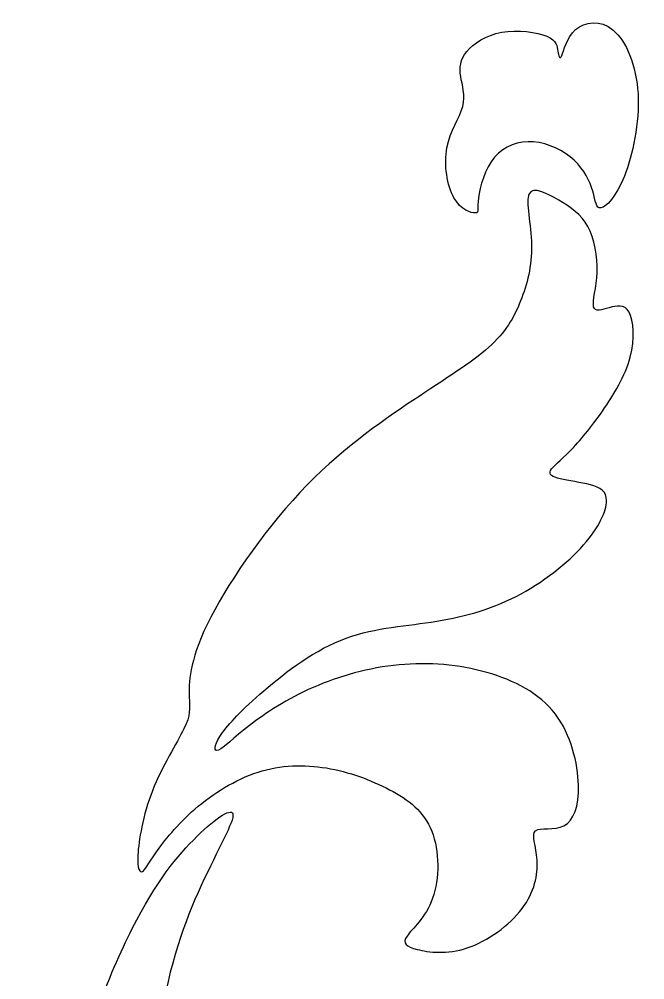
# Model space of a CAD drawing. Extents: x -9.5 to 9.2, y -1.7 to 27.8.
# Drawn here: x -3.288 to -1.589, y 21.102 to 23.712 of the extents above; entities that cross this region are included whole.
import ezdxf

# ---------------------------------------------------------------- set-up
doc = ezdxf.new("R2010")
doc.units = 0
doc.header["$MEASUREMENT"] = 0
doc.layers.add('LAYER_1', color=7, linetype='CONTINUOUS')

msp = doc.modelspace()

# ---------------------------------------------------------------- linework, layer by layer
at = {"layer": 'LAYER_1', "color": 250}
for points, knots in [([(-2.04055, 23.22646), (-2.03688, 23.2562), (-2.02303, 23.30509), (-1.99655, 23.33646), (-1.99655, 23.33646), (-1.97007, 23.36782), (-1.93096, 23.38168), (-1.89063, 23.37842), (-1.89063, 23.37842), (-1.8503, 23.37516), (-1.80874, 23.35479), (-1.78063, 23.32872), (-1.78063, 23.32872), (-1.75253, 23.30264), (-1.73786, 23.27086), (-1.73012, 23.24438), (-1.73012, 23.24438), (-1.72238, 23.2179), (-1.72156, 23.19671), (-1.70772, 23.19916), (-1.70772, 23.19916), (-1.69386, 23.2016), (-1.66697, 23.22768), (-1.64416, 23.28512), (-1.64416, 23.28512), (-1.62135, 23.34256), (-1.6026, 23.43138), (-1.60708, 23.50878), (-1.60708, 23.50878), (-1.61157, 23.58619), (-1.63927, 23.65219), (-1.67431, 23.68193), (-1.67431, 23.68193), (-1.70934, 23.71167), (-1.75171, 23.70515), (-1.77656, 23.68356), (-1.77656, 23.68356), (-1.80141, 23.66197), (-1.80874, 23.62529), (-1.81404, 23.61267), (-1.81404, 23.61267), (-1.81934, 23.60004), (-1.82259, 23.61145), (-1.82463, 23.62489), (-1.82463, 23.62489), (-1.82667, 23.63834), (-1.82748, 23.65382), (-1.85437, 23.66522), (-1.85437, 23.66522), (-1.88126, 23.67663), (-1.93422, 23.68397), (-1.9774, 23.67623), (-1.9774, 23.67623), (-2.02058, 23.66849), (-2.054, 23.64567), (-2.07192, 23.62367), (-2.07192, 23.62367), (-2.08984, 23.60168), (-2.09229, 23.58048), (-2.08862, 23.55645), (-2.08862, 23.55645), (-2.08496, 23.53242), (-2.07518, 23.50552), (-2.08332, 23.47456), (-2.08332, 23.47456), (-2.09147, 23.44361), (-2.11755, 23.40856), (-2.12611, 23.36253), (-2.12611, 23.36253), (-2.13466, 23.31649), (-2.12569, 23.25945), (-2.10696, 23.22646), (-2.10696, 23.22646), (-2.08822, 23.19346), (-2.05969, 23.18449), (-2.0487, 23.18531), (-2.0487, 23.18531), (-2.0377, 23.18612), (-2.04422, 23.19672), (-2.04055, 23.22646)], [0, 0, 0, 0, 0.047619, 0.047619, 0.047619, 0.047619, 0.0952381, 0.0952381, 0.0952381, 0.0952381, 0.1428571, 0.1428571, 0.1428571, 0.1428571, 0.1904762, 0.1904762, 0.1904762, 0.1904762, 0.2380952, 0.2380952, 0.2380952, 0.2380952, 0.2857143, 0.2857143, 0.2857143, 0.2857143, 0.3333333, 0.3333333, 0.3333333, 0.3333333, 0.3809524, 0.3809524, 0.3809524, 0.3809524, 0.4285714, 0.4285714, 0.4285714, 0.4285714, 0.4761905, 0.4761905, 0.4761905, 0.4761905, 0.5238095, 0.5238095, 0.5238095, 0.5238095, 0.5714286, 0.5714286, 0.5714286, 0.5714286, 0.6190476, 0.6190476, 0.6190476, 0.6190476, 0.6666667, 0.6666667, 0.6666667, 0.6666667, 0.7142857, 0.7142857, 0.7142857, 0.7142857, 0.7619048, 0.7619048, 0.7619048, 0.7619048, 0.8095238, 0.8095238, 0.8095238, 0.8095238, 0.8571429, 0.8571429, 0.8571429, 0.8571429, 0.9047619, 0.9047619, 0.9047619, 0.9047619, 1, 1, 1, 1]), ([(-2.96532, 21.44082), (-2.96329, 21.47994), (-2.95188, 21.5492), (-2.92581, 21.6156), (-2.92581, 21.6156), (-2.89974, 21.68201), (-2.85899, 21.74557), (-2.84026, 21.78386), (-2.84026, 21.78386), (-2.82151, 21.82215), (-2.82477, 21.8352), (-2.82599, 21.87104), (-2.82599, 21.87104), (-2.82722, 21.90689), (-2.8264, 21.96557), (-2.77711, 22.06741), (-2.77711, 22.06741), (-2.72782, 22.16926), (-2.63004, 22.3143), (-2.52534, 22.42592), (-2.52534, 22.42592), (-2.42065, 22.53755), (-2.30901, 22.61577), (-2.21858, 22.67607), (-2.21858, 22.67607), (-2.12814, 22.73636), (-2.05888, 22.77874), (-2.01284, 22.81988), (-2.01284, 22.81988), (-1.96681, 22.86103), (-1.94399, 22.90096), (-1.92607, 22.94617), (-1.92607, 22.94617), (-1.90815, 22.9914), (-1.8951, 23.04192), (-1.89632, 23.09814), (-1.89632, 23.09814), (-1.89755, 23.15436), (-1.91304, 23.21628), (-1.90244, 23.23747), (-1.90244, 23.23747), (-1.89185, 23.25866), (-1.85518, 23.23909), (-1.82259, 23.21995), (-1.82259, 23.21995), (-1.79, 23.2008), (-1.76148, 23.18206), (-1.74315, 23.14866), (-1.74315, 23.14866), (-1.72482, 23.11525), (-1.71667, 23.06717), (-1.7183, 23.02481), (-1.7183, 23.02481), (-1.71993, 22.98244), (-1.73134, 22.94576), (-1.72768, 22.93069), (-1.72768, 22.93069), (-1.72401, 22.91562), (-1.70526, 22.92214), (-1.6853, 22.92784), (-1.6853, 22.92784), (-1.66534, 22.93355), (-1.64415, 22.93844), (-1.63153, 22.91603), (-1.63153, 22.91603), (-1.6189, 22.89363), (-1.61482, 22.84391), (-1.62827, 22.7934), (-1.62827, 22.7934), (-1.64171, 22.74288), (-1.67268, 22.69155), (-1.70364, 22.64715), (-1.70364, 22.64715), (-1.73459, 22.60274), (-1.76556, 22.56525), (-1.79163, 22.53878), (-1.79163, 22.53878), (-1.8177, 22.5123), (-1.83889, 22.49681), (-1.84459, 22.48581), (-1.84459, 22.48581), (-1.85029, 22.47481), (-1.84052, 22.4683), (-1.81852, 22.463), (-1.81852, 22.463), (-1.79652, 22.4577), (-1.7623, 22.45363), (-1.73623, 22.4467), (-1.73623, 22.4467), (-1.71015, 22.43978), (-1.69223, 22.43), (-1.69263, 22.40311), (-1.69263, 22.40311), (-1.69304, 22.37622), (-1.71178, 22.33222), (-1.75496, 22.28334), (-1.75496, 22.28334), (-1.79815, 22.23445), (-1.86578, 22.18066), (-1.93829, 22.1436), (-1.93829, 22.1436), (-2.0108, 22.10652), (-2.08821, 22.08615), (-2.16888, 22.07393), (-2.16888, 22.07393), (-2.24954, 22.06171), (-2.33346, 22.05763), (-2.41534, 22.02423), (-2.41534, 22.02423), (-2.49723, 21.99082), (-2.57708, 21.92808), (-2.63412, 21.87797), (-2.63412, 21.87797), (-2.69115, 21.82786), (-2.72538, 21.79037), (-2.74248, 21.76349), (-2.74248, 21.76349), (-2.75959, 21.7366), (-2.75959, 21.7203), (-2.74615, 21.72601), (-2.74615, 21.72601), (-2.7327, 21.73171), (-2.70581, 21.75942), (-2.66263, 21.79282), (-2.66263, 21.79282), (-2.61945, 21.82623), (-2.55997, 21.86535), (-2.48949, 21.8963), (-2.48949, 21.8963), (-2.41901, 21.92726), (-2.33753, 21.95008), (-2.25606, 21.95782), (-2.25606, 21.95782), (-2.17458, 21.96556), (-2.0931, 21.95823), (-2.01814, 21.93705), (-2.01814, 21.93705), (-1.94318, 21.91586), (-1.87474, 21.88082), (-1.83156, 21.82419), (-1.83156, 21.82419), (-1.78837, 21.76756), (-1.77045, 21.68934), (-1.76882, 21.63109), (-1.76882, 21.63109), (-1.76719, 21.57283), (-1.78185, 21.53453), (-1.80833, 21.52068), (-1.80833, 21.52068), (-1.83481, 21.50683), (-1.87311, 21.51742), (-1.88533, 21.50724), (-1.88533, 21.50724), (-1.89755, 21.49705), (-1.8837, 21.46608), (-1.88126, 21.42698), (-1.88126, 21.42698), (-1.87881, 21.38787), (-1.88778, 21.3406), (-1.92199, 21.29539), (-1.92199, 21.29539), (-1.95622, 21.25017), (-2.0157, 21.20698), (-2.07069, 21.18865), (-2.07069, 21.18865), (-2.12569, 21.17032), (-2.17621, 21.17684), (-2.20676, 21.18457), (-2.20676, 21.18457), (-2.23732, 21.19231), (-2.24791, 21.20128), (-2.23447, 21.22083), (-2.23447, 21.22083), (-2.22102, 21.24038), (-2.18354, 21.27054), (-2.1648, 21.3235), (-2.1648, 21.3235), (-2.14606, 21.37646), (-2.14606, 21.45224), (-2.16724, 21.50601), (-2.16724, 21.50601), (-2.18843, 21.55979), (-2.2308, 21.59157), (-2.28172, 21.61846), (-2.28172, 21.61846), (-2.33264, 21.64534), (-2.39213, 21.66735), (-2.45323, 21.67753), (-2.45323, 21.67753), (-2.51434, 21.68771), (-2.57708, 21.68608), (-2.639, 21.66612), (-2.639, 21.66612), (-2.70093, 21.64616), (-2.76204, 21.60786), (-2.81051, 21.5659), (-2.81051, 21.5659), (-2.85899, 21.52394), (-2.89485, 21.47831), (-2.91643, 21.44735), (-2.91643, 21.44735), (-2.93802, 21.41638), (-2.94536, 21.40009), (-2.95269, 21.39642), (-2.95269, 21.39642), (-2.96002, 21.39275), (-2.96736, 21.40172), (-2.96532, 21.44082)], [0, 0, 0, 0, 0.0188679, 0.0188679, 0.0188679, 0.0188679, 0.0377358, 0.0377358, 0.0377358, 0.0377358, 0.0566038, 0.0566038, 0.0566038, 0.0566038, 0.0754717, 0.0754717, 0.0754717, 0.0754717, 0.0943396, 0.0943396, 0.0943396, 0.0943396, 0.1132075, 0.1132075, 0.1132075, 0.1132075, 0.1320755, 0.1320755, 0.1320755, 0.1320755, 0.1509434, 0.1509434, 0.1509434, 0.1509434, 0.1698113, 0.1698113, 0.1698113, 0.1698113, 0.1886792, 0.1886792, 0.1886792, 0.1886792, 0.2075472, 0.2075472, 0.2075472, 0.2075472, 0.2264151, 0.2264151, 0.2264151, 0.2264151, 0.245283, 0.245283, 0.245283, 0.245283, 0.2641509, 0.2641509, 0.2641509, 0.2641509, 0.2830189, 0.2830189, 0.2830189, 0.2830189, 0.3018868, 0.3018868, 0.3018868, 0.3018868, 0.3207547, 0.3207547, 0.3207547, 0.3207547, 0.3396226, 0.3396226, 0.3396226, 0.3396226, 0.3584906, 0.3584906, 0.3584906, 0.3584906, 0.3773585, 0.3773585, 0.3773585, 0.3773585, 0.3962264, 0.3962264, 0.3962264, 0.3962264, 0.4150943, 0.4150943, 0.4150943, 0.4150943, 0.4339623, 0.4339623, 0.4339623, 0.4339623, 0.4528302, 0.4528302, 0.4528302, 0.4528302, 0.4716981, 0.4716981, 0.4716981, 0.4716981, 0.490566, 0.490566, 0.490566, 0.490566, 0.509434, 0.509434, 0.509434, 0.509434, 0.5283019, 0.5283019, 0.5283019, 0.5283019, 0.5471698, 0.5471698, 0.5471698, 0.5471698, 0.5660377, 0.5660377, 0.5660377, 0.5660377, 0.5849057, 0.5849057, 0.5849057, 0.5849057, 0.6037736, 0.6037736, 0.6037736, 0.6037736, 0.6226415, 0.6226415, 0.6226415, 0.6226415, 0.6415094, 0.6415094, 0.6415094, 0.6415094, 0.6603774, 0.6603774, 0.6603774, 0.6603774, 0.6792453, 0.6792453, 0.6792453, 0.6792453, 0.6981132, 0.6981132, 0.6981132, 0.6981132, 0.7169811, 0.7169811, 0.7169811, 0.7169811, 0.7358491, 0.7358491, 0.7358491, 0.7358491, 0.754717, 0.754717, 0.754717, 0.754717, 0.7735849, 0.7735849, 0.7735849, 0.7735849, 0.7924528, 0.7924528, 0.7924528, 0.7924528, 0.8113208, 0.8113208, 0.8113208, 0.8113208, 0.8301887, 0.8301887, 0.8301887, 0.8301887, 0.8490566, 0.8490566, 0.8490566, 0.8490566, 0.8679245, 0.8679245, 0.8679245, 0.8679245, 0.8867925, 0.8867925, 0.8867925, 0.8867925, 0.9056604, 0.9056604, 0.9056604, 0.9056604, 0.9245283, 0.9245283, 0.9245283, 0.9245283, 0.9433962, 0.9433962, 0.9433962, 0.9433962, 0.9622642, 0.9622642, 0.9622642, 0.9622642, 1, 1, 1, 1]), ([(-2.87937, 14.59936), (-2.93477, 14.5961), (-2.99996, 14.59773), (-3.05455, 14.61646), (-3.05455, 14.61646), (-3.10913, 14.6352), (-3.15314, 14.67106), (-3.18939, 14.70324), (-3.18939, 14.70324), (-3.22565, 14.73542), (-3.25417, 14.76394), (-3.26965, 14.77209), (-3.26965, 14.77209), (-3.28513, 14.78024), (-3.28758, 14.76801), (-3.27862, 14.74276), (-3.27862, 14.74276), (-3.26965, 14.7175), (-3.24928, 14.6792), (-3.21099, 14.63683), (-3.21099, 14.63683), (-3.1727, 14.59447), (-3.11647, 14.54802), (-3.04273, 14.52032), (-3.04273, 14.52032), (-2.96899, 14.49262), (-2.87774, 14.48365), (-2.79423, 14.48487), (-2.79423, 14.48487), (-2.71071, 14.48609), (-2.63494, 14.49751), (-2.57179, 14.51461), (-2.57179, 14.51461), (-2.50865, 14.53172), (-2.45812, 14.55454), (-2.38317, 14.61931), (-2.38317, 14.61931), (-2.30821, 14.68409), (-2.2088, 14.79083), (-2.11185, 14.91957), (-2.11185, 14.91957), (-2.01489, 15.04831), (-1.92037, 15.19905), (-1.84012, 15.43004), (-1.84012, 15.43004), (-1.75986, 15.66104), (-1.69386, 15.9723), (-1.65109, 16.20696), (-1.65109, 16.20696), (-1.60831, 16.44162), (-1.58876, 16.59969), (-1.59812, 16.7875), (-1.59812, 16.7875), (-1.60749, 16.97532), (-1.64579, 17.19287), (-1.70201, 17.46379), (-1.70201, 17.46379), (-1.75823, 17.73471), (-1.83238, 18.05901), (-1.9106, 18.30589), (-1.9106, 18.30589), (-1.98881, 18.55277), (-2.07111, 18.72226), (-2.12977, 18.87707), (-2.12977, 18.87707), (-2.18843, 19.03188), (-2.22347, 19.17203), (-2.24384, 19.30361), (-2.24384, 19.30361), (-2.26421, 19.4352), (-2.26991, 19.55824), (-2.26136, 19.65479), (-2.26136, 19.65479), (-2.25281, 19.75135), (-2.22999, 19.82142), (-2.2031, 19.86949), (-2.2031, 19.86949), (-2.17622, 19.91756), (-2.14525, 19.94364), (-2.11551, 19.95709), (-2.11551, 19.95709), (-2.08577, 19.97053), (-2.05725, 19.97134), (-2.03159, 19.97379), (-2.03159, 19.97379), (-2.00593, 19.97623), (-1.98311, 19.98031), (-1.99247, 19.99293), (-1.99247, 19.99293), (-2.00185, 20.00556), (-2.04341, 20.02675), (-2.08985, 20.03001), (-2.08985, 20.03001), (-2.13629, 20.03327), (-2.18762, 20.0186), (-2.24587, 19.97053), (-2.24587, 19.97053), (-2.30413, 19.92246), (-2.36932, 19.84097), (-2.42024, 19.74157), (-2.42024, 19.74157), (-2.47116, 19.64217), (-2.50783, 19.52483), (-2.51802, 19.38428), (-2.51802, 19.38428), (-2.5282, 19.24373), (-2.5119, 19.07995), (-2.47157, 18.86729), (-2.47157, 18.86729), (-2.43124, 18.65462), (-2.36687, 18.39307), (-2.30047, 18.13315), (-2.30047, 18.13315), (-2.23407, 17.87323), (-2.16562, 17.61494), (-2.11266, 17.39494), (-2.11266, 17.39494), (-2.0597, 17.17494), (-2.02222, 16.99324), (-1.99737, 16.8258), (-1.99737, 16.8258), (-1.97252, 16.65836), (-1.9603, 16.50518), (-1.95582, 16.31981), (-1.95582, 16.31981), (-1.95133, 16.13445), (-1.95459, 15.91689), (-1.96396, 15.75026), (-1.96396, 15.75026), (-1.97333, 15.58363), (-1.98881, 15.46793), (-2.00796, 15.38279), (-2.00796, 15.38279), (-2.02711, 15.29764), (-2.04993, 15.24304), (-2.065, 15.21697), (-2.065, 15.21697), (-2.08007, 15.1909), (-2.0874, 15.19334), (-2.08862, 15.21005), (-2.08862, 15.21005), (-2.08985, 15.22675), (-2.08496, 15.25772), (-2.07641, 15.30905), (-2.07641, 15.30905), (-2.06785, 15.36038), (-2.05563, 15.43208), (-2.04341, 15.52985), (-2.04341, 15.52985), (-2.03119, 15.62763), (-2.01896, 15.75149), (-2.01855, 15.90426), (-2.01855, 15.90426), (-2.01814, 16.05704), (-2.02956, 16.23874), (-2.04911, 16.43184), (-2.04911, 16.43184), (-2.06866, 16.62495), (-2.09637, 16.82947), (-2.1424, 17.0515), (-2.1424, 17.0515), (-2.18843, 17.27353), (-2.2528, 17.51309), (-2.33794, 17.80764), (-2.33794, 17.80764), (-2.42309, 18.10219), (-2.52901, 18.45174), (-2.62027, 18.79233), (-2.62027, 18.79233), (-2.71152, 19.13291), (-2.78812, 19.46454), (-2.837, 19.73138), (-2.837, 19.73138), (-2.88589, 19.99823), (-2.90708, 20.20031), (-2.91766, 20.40074), (-2.91766, 20.40074), (-2.92826, 20.60118), (-2.92826, 20.8), (-2.90789, 20.95929), (-2.90789, 20.95929), (-2.88752, 21.11858), (-2.84677, 21.23836), (-2.80196, 21.3394), (-2.80196, 21.3394), (-2.75715, 21.44043), (-2.70826, 21.52273), (-2.70705, 21.5484), (-2.70705, 21.5484), (-2.70582, 21.57407), (-2.75227, 21.5431), (-2.80481, 21.49177), (-2.80481, 21.49177), (-2.85737, 21.44044), (-2.91604, 21.36873), (-2.9804, 21.24162), (-2.9804, 21.24162), (-3.04477, 21.11451), (-3.11484, 20.932), (-3.17106, 20.71526), (-3.17106, 20.71526), (-3.22728, 20.49852), (-3.26965, 20.24756), (-3.27495, 19.99253), (-3.27495, 19.99253), (-3.28025, 19.7375), (-3.24846, 19.47839), (-3.20202, 19.22091), (-3.20202, 19.22091), (-3.15558, 18.96344), (-3.09447, 18.70758), (-3.0187, 18.44318), (-3.0187, 18.44318), (-2.94292, 18.17878), (-2.85248, 17.90582), (-2.7486, 17.6186), (-2.7486, 17.6186), (-2.64471, 17.33139), (-2.52738, 17.02991), (-2.44143, 16.80299), (-2.44143, 16.80299), (-2.35547, 16.57607), (-2.30087, 16.4237), (-2.25932, 16.2807), (-2.25932, 16.2807), (-2.21777, 16.13771), (-2.18925, 16.00407), (-2.17214, 15.88348), (-2.17214, 15.88348), (-2.15503, 15.76289), (-2.14932, 15.65534), (-2.14973, 15.55593), (-2.14973, 15.55593), (-2.15014, 15.45652), (-2.15666, 15.36527), (-2.16847, 15.28664), (-2.16847, 15.28664), (-2.18028, 15.20801), (-2.1974, 15.14201), (-2.21329, 15.09924), (-2.21329, 15.09924), (-2.22917, 15.05646), (-2.24384, 15.0369), (-2.25199, 15.03242), (-2.25199, 15.03242), (-2.26014, 15.02794), (-2.26177, 15.03853), (-2.25729, 15.06705), (-2.25729, 15.06705), (-2.2528, 15.09557), (-2.24221, 15.14201), (-2.22958, 15.20394), (-2.22958, 15.20394), (-2.21696, 15.26586), (-2.20228, 15.34327), (-2.20758, 15.44553), (-2.20758, 15.44553), (-2.21288, 15.54778), (-2.23814, 15.6749), (-2.27521, 15.75841), (-2.27521, 15.75841), (-2.31228, 15.84193), (-2.36117, 15.88185), (-2.40842, 15.90059), (-2.40842, 15.90059), (-2.45568, 15.91933), (-2.50131, 15.91689), (-2.52168, 15.90181), (-2.52168, 15.90181), (-2.54205, 15.88674), (-2.53716, 15.85903), (-2.53757, 15.84356), (-2.53757, 15.84356), (-2.53798, 15.82807), (-2.54368, 15.82481), (-2.5616, 15.82441), (-2.5616, 15.82441), (-2.57953, 15.824), (-2.60968, 15.82644), (-2.64797, 15.81178), (-2.64797, 15.81178), (-2.68626, 15.79711), (-2.73271, 15.76533), (-2.75633, 15.71726), (-2.75633, 15.71726), (-2.77996, 15.66919), (-2.78078, 15.60482), (-2.77467, 15.55756), (-2.77467, 15.55756), (-2.76856, 15.5103), (-2.75552, 15.48015), (-2.74534, 15.47038), (-2.74534, 15.47038), (-2.73515, 15.4606), (-2.72782, 15.47119), (-2.72293, 15.48341), (-2.72293, 15.48341), (-2.71804, 15.49564), (-2.7156, 15.50949), (-2.70746, 15.52415), (-2.70746, 15.52415), (-2.69931, 15.53882), (-2.68545, 15.55431), (-2.66224, 15.56245), (-2.66224, 15.56245), (-2.63902, 15.5706), (-2.60642, 15.57141), (-2.57098, 15.55838), (-2.57098, 15.55838), (-2.53554, 15.54534), (-2.49723, 15.51845), (-2.46587, 15.48178), (-2.46587, 15.48178), (-2.4345, 15.44512), (-2.41005, 15.39867), (-2.39458, 15.34408), (-2.39458, 15.34408), (-2.3791, 15.28949), (-2.37258, 15.22675), (-2.37706, 15.15668), (-2.37706, 15.15668), (-2.38153, 15.0866), (-2.39702, 15.0092), (-2.42268, 14.9375), (-2.42268, 14.9375), (-2.44835, 14.8658), (-2.4842, 14.79979), (-2.53757, 14.74765), (-2.53757, 14.74765), (-2.59093, 14.6955), (-2.66182, 14.6572), (-2.72008, 14.63398), (-2.72008, 14.63398), (-2.77833, 14.61076), (-2.82396, 14.60261), (-2.87937, 14.59936)], [0, 0, 0, 0, 0.0117647, 0.0117647, 0.0117647, 0.0117647, 0.0235294, 0.0235294, 0.0235294, 0.0235294, 0.0352941, 0.0352941, 0.0352941, 0.0352941, 0.0470588, 0.0470588, 0.0470588, 0.0470588, 0.0588235, 0.0588235, 0.0588235, 0.0588235, 0.0705882, 0.0705882, 0.0705882, 0.0705882, 0.0823529, 0.0823529, 0.0823529, 0.0823529, 0.0941176, 0.0941176, 0.0941176, 0.0941176, 0.1058824, 0.1058824, 0.1058824, 0.1058824, 0.1176471, 0.1176471, 0.1176471, 0.1176471, 0.1294118, 0.1294118, 0.1294118, 0.1294118, 0.1411765, 0.1411765, 0.1411765, 0.1411765, 0.1529412, 0.1529412, 0.1529412, 0.1529412, 0.1647059, 0.1647059, 0.1647059, 0.1647059, 0.1764706, 0.1764706, 0.1764706, 0.1764706, 0.1882353, 0.1882353, 0.1882353, 0.1882353, 0.2, 0.2, 0.2, 0.2, 0.2117647, 0.2117647, 0.2117647, 0.2117647, 0.2235294, 0.2235294, 0.2235294, 0.2235294, 0.2352941, 0.2352941, 0.2352941, 0.2352941, 0.2470588, 0.2470588, 0.2470588, 0.2470588, 0.2588235, 0.2588235, 0.2588235, 0.2588235, 0.2705882, 0.2705882, 0.2705882, 0.2705882, 0.2823529, 0.2823529, 0.2823529, 0.2823529, 0.2941176, 0.2941176, 0.2941176, 0.2941176, 0.3058824, 0.3058824, 0.3058824, 0.3058824, 0.3176471, 0.3176471, 0.3176471, 0.3176471, 0.3294118, 0.3294118, 0.3294118, 0.3294118, 0.3411765, 0.3411765, 0.3411765, 0.3411765, 0.3529412, 0.3529412, 0.3529412, 0.3529412, 0.3647059, 0.3647059, 0.3647059, 0.3647059, 0.3764706, 0.3764706, 0.3764706, 0.3764706, 0.3882353, 0.3882353, 0.3882353, 0.3882353, 0.4, 0.4, 0.4, 0.4, 0.4117647, 0.4117647, 0.4117647, 0.4117647, 0.4235294, 0.4235294, 0.4235294, 0.4235294, 0.4352941, 0.4352941, 0.4352941, 0.4352941, 0.4470588, 0.4470588, 0.4470588, 0.4470588, 0.4588235, 0.4588235, 0.4588235, 0.4588235, 0.4705882, 0.4705882, 0.4705882, 0.4705882, 0.4823529, 0.4823529, 0.4823529, 0.4823529, 0.4941176, 0.4941176, 0.4941176, 0.4941176, 0.5058824, 0.5058824, 0.5058824, 0.5058824, 0.5176471, 0.5176471, 0.5176471, 0.5176471, 0.5294118, 0.5294118, 0.5294118, 0.5294118, 0.5411765, 0.5411765, 0.5411765, 0.5411765, 0.5529412, 0.5529412, 0.5529412, 0.5529412, 0.5647059, 0.5647059, 0.5647059, 0.5647059, 0.5764706, 0.5764706, 0.5764706, 0.5764706, 0.5882353, 0.5882353, 0.5882353, 0.5882353, 0.6, 0.6, 0.6, 0.6, 0.6117647, 0.6117647, 0.6117647, 0.6117647, 0.6235294, 0.6235294, 0.6235294, 0.6235294, 0.6352941, 0.6352941, 0.6352941, 0.6352941, 0.6470588, 0.6470588, 0.6470588, 0.6470588, 0.6588235, 0.6588235, 0.6588235, 0.6588235, 0.6705882, 0.6705882, 0.6705882, 0.6705882, 0.6823529, 0.6823529, 0.6823529, 0.6823529, 0.6941176, 0.6941176, 0.6941176, 0.6941176, 0.7058824, 0.7058824, 0.7058824, 0.7058824, 0.7176471, 0.7176471, 0.7176471, 0.7176471, 0.7294118, 0.7294118, 0.7294118, 0.7294118, 0.7411765, 0.7411765, 0.7411765, 0.7411765, 0.7529412, 0.7529412, 0.7529412, 0.7529412, 0.7647059, 0.7647059, 0.7647059, 0.7647059, 0.7764706, 0.7764706, 0.7764706, 0.7764706, 0.7882353, 0.7882353, 0.7882353, 0.7882353, 0.8, 0.8, 0.8, 0.8, 0.8117647, 0.8117647, 0.8117647, 0.8117647, 0.8235294, 0.8235294, 0.8235294, 0.8235294, 0.8352941, 0.8352941, 0.8352941, 0.8352941, 0.8470588, 0.8470588, 0.8470588, 0.8470588, 0.8588235, 0.8588235, 0.8588235, 0.8588235, 0.8705882, 0.8705882, 0.8705882, 0.8705882, 0.8823529, 0.8823529, 0.8823529, 0.8823529, 0.8941176, 0.8941176, 0.8941176, 0.8941176, 0.9058824, 0.9058824, 0.9058824, 0.9058824, 0.9176471, 0.9176471, 0.9176471, 0.9176471, 0.9294118, 0.9294118, 0.9294118, 0.9294118, 0.9411765, 0.9411765, 0.9411765, 0.9411765, 0.9529412, 0.9529412, 0.9529412, 0.9529412, 0.9647059, 0.9647059, 0.9647059, 0.9647059, 0.9764706, 0.9764706, 0.9764706, 0.9764706, 1, 1, 1, 1])]:
    msp.add_open_spline(points, degree=3, knots=knots, dxfattribs=at)

doc.saveas('drawing.dxf')
